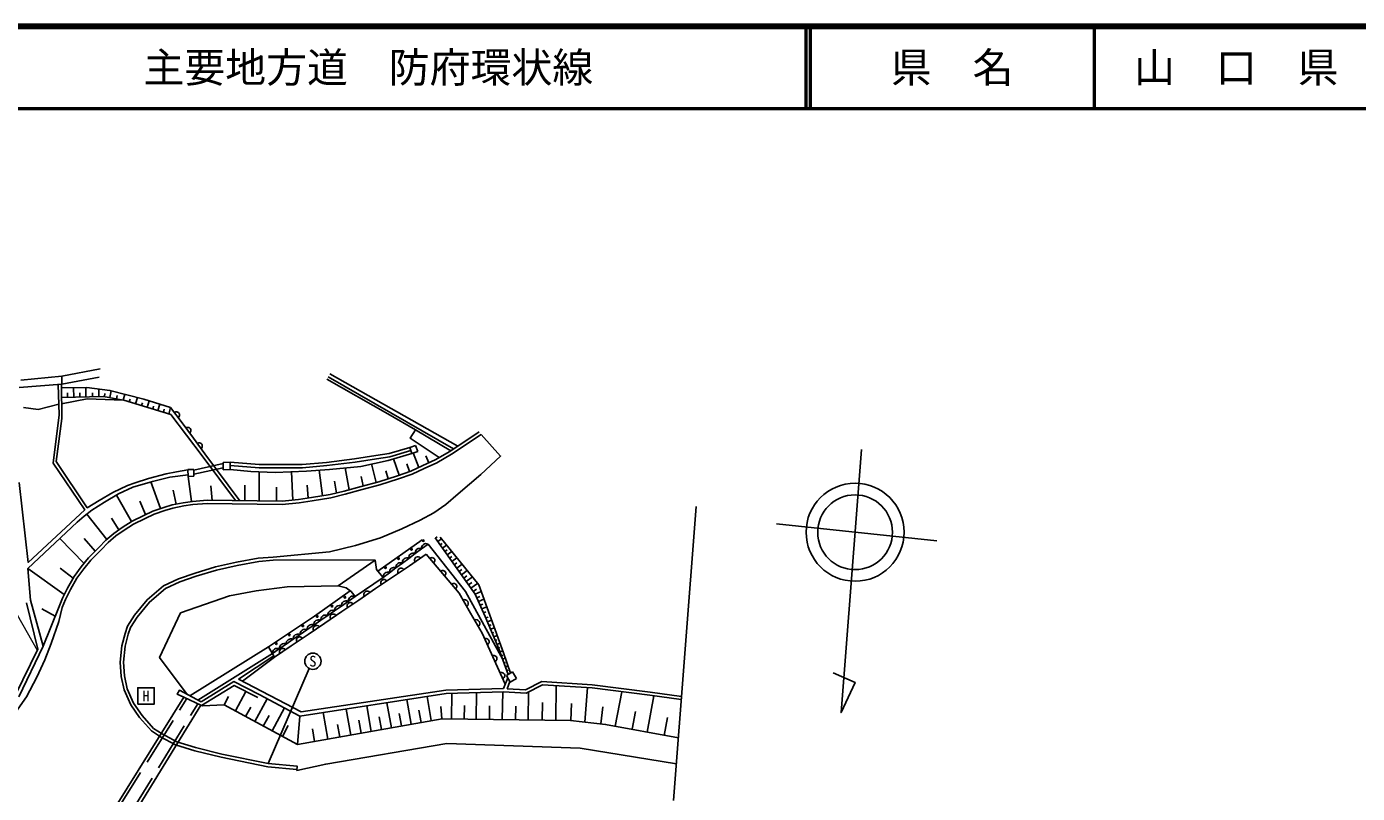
# Model space of a CAD drawing. Units: millimetres, scale not verified. Extents: x 40000 to 680000, y 20000 to 380000.
# Drawn here: x 202452 to 365183, y 286245 to 380000 of the extents above; entities that cross this region are included whole.
import ezdxf
from ezdxf.enums import TextEntityAlignment as Align

# ---------------------------------------------------------------- set-up
doc = ezdxf.new("R2010")
doc.units = ezdxf.units.MM
doc.header["$LTSCALE"] = 1000
doc.linetypes.add('DASHED', pattern=[7.5, 6, -1.5])
for name, color, linetype, lineweight in [('M-BGD', 7, 'Continuous', 25), ('M-BGD-EXST', 7, 'Continuous', 25), ('M-STR-HTXT', 7, 'Continuous', 13), ('M-STR-STR1', 1, 'Continuous', 25), ('M-TTL', 2, 'Continuous', 140), ('M-TTL-LINE', 7, 'Continuous', 50)]:
    doc.layers.add(name, color=color, linetype=linetype, lineweight=lineweight)
doc.layers.add('M-TTL-TXT', color=7, linetype='Continuous')
doc.styles.add('ＭＳ ゴシック', font='')
doc.styles.get('ＭＳ ゴシック').set_extended_font_data('MS Gothic')

msp = doc.modelspace()

# ---------------------------------------------------------------- linework, layer by layer
at = {"layer": 'M-BGD', "linetype": 'DASHED'}
for p, q in [((206769, 337279), (201762, 336777)), ((206775, 336295), (201535, 335878)), ((222892, 325763), (226483, 326578)), ((226488, 326070), (222907, 325294)), ((205272, 270975), (222037, 297834)), ((206780, 270213), (223389, 297206))]:
    msp.add_line(p, q, dxfattribs=at)
at = {"layer": 'M-BGD'}
for p, q in [((211440, 338141), (206769, 337279)), ((206769, 337279), (206775, 336295)), ((211339, 337133), (206775, 336295)), ((254665, 328366), (239332, 337192)), ((255184, 328712), (239529, 337540)), ((208206, 335850), (208234, 334702)), ((209684, 335873), (209712, 334738)), ((211276, 335693), (211298, 334776)), ((212773, 335486), (212619, 334648)), ((207449, 335224), (207462, 334683)), ((208963, 335224), (208975, 334720)), ((210512, 335224), (210523, 334757)), ((212026, 335153), (211992, 334763)), ((213516, 334877), (213445, 334496)), ((214478, 335040), (214264, 334345)), ((215110, 334431), (215013, 334115)), ((216013, 334639), (215779, 333879)), ((216609, 334017), (216499, 333658)), ((217432, 334240), (217188, 333446)), ((218747, 333840), (218502, 333042)), ((217976, 333590), (217867, 333237)), ((219286, 333211), (219171, 332836)), ((220064, 333439), (219849, 332627)), ((220064, 333439), (221454, 331551)), ((223912, 327536), (220084, 332555)), ((221454, 331551), (222843, 329663)), ((222843, 329663), (224233, 327776)), ((250017, 328802), (249301, 328547)), ((250278, 328067), (250017, 328802)), ((228015, 322038), (223912, 327536)), ((228519, 322032), (224233, 327776)), ((247321, 327158), (248020, 325149)), ((249301, 328547), (249562, 327812)), ((249562, 327812), (250278, 328067)), ((249733, 327873), (250424, 326106)), ((251652, 326660), (251279, 327506)), ((222889, 325863), (222169, 325839)), ((222169, 325839), (222197, 324999)), ((222917, 325023), (222889, 325863)), ((227341, 326730), (226481, 326721)), ((226481, 326721), (226491, 325821)), ((226491, 325821), (227351, 325830)), ((227351, 325830), (227341, 326730)), ((230904, 325568), (230900, 322000)), ((234838, 325558), (235007, 322094)), ((238227, 325757), (238625, 322631)), ((241418, 326044), (241897, 323369)), ((244626, 326520), (245177, 324262)), ((246653, 324709), (246366, 325700)), ((248938, 326557), (249272, 325603)), ((218832, 321068), (217649, 324321)), ((222197, 324999), (222917, 325023)), ((222197, 324999), (222633, 321936)), ((225123, 322077), (224971, 323840)), ((229135, 322024), (229137, 323931)), ((236891, 322355), (236755, 323931)), ((240331, 322967), (240108, 324414)), ((243380, 325008), (243621, 323845)), ((213427, 322729), (215261, 319475)), ((220386, 323320), (220723, 321605)), ((233015, 323675), (232993, 321972)), ((216996, 320327), (216277, 321990)), ((284332, 321310), (281561, 285374)), ((209813, 320402), (212264, 317297)), ((212824, 319902), (213738, 318478)), ((294136, 319189), (313752, 317128)), ((206512, 317404), (209487, 314371)), ((210846, 315873), (209510, 317416)), ((252432, 317460), (252648, 317610)), ((252722, 317052), (253185, 317383)), ((245404, 313410), (250810, 317244)), ((249971, 315563), (250755, 316146)), ((250755, 316146), (251540, 316729)), ((251540, 316729), (256112, 310912)), ((253012, 316645), (253256, 316819)), ((253303, 316238), (253814, 316603)), ((253593, 315831), (253861, 316022)), ((253883, 315424), (254444, 315824)), ((247195, 312685), (249260, 314087)), ((247619, 313814), (248403, 314397)), ((248403, 314397), (249187, 314980)), ((249187, 314980), (249971, 315563)), ((249260, 314087), (251324, 315489)), ((251324, 315489), (252662, 313903)), ((254173, 315017), (254466, 315226)), ((254464, 314610), (255073, 315044)), ((254754, 314203), (255071, 314429)), ((255044, 313796), (255702, 314265)), ((202609, 313724), (207056, 310557)), ((206575, 313790), (208149, 312575)), ((245131, 311283), (247195, 312685)), ((246051, 312648), (246835, 313231)), ((246835, 313231), (247619, 313814)), ((252662, 313903), (254001, 312316)), ((255335, 313389), (255676, 313632)), ((255625, 312982), (256332, 313486)), ((255915, 312574), (256281, 312835)), ((256206, 312167), (256961, 312706)), ((243066, 309881), (245131, 311283)), ((254001, 312316), (255339, 310729)), ((256112, 310912), (260676, 302600)), ((256496, 311760), (256886, 312038)), ((256786, 311353), (257590, 311927)), ((257077, 310946), (257455, 311216)), ((257321, 310604), (258035, 310934)), ((240955, 309153), (241799, 309735)), ((241002, 308479), (243066, 309881)), ((241799, 309735), (242644, 310316)), ((255339, 310729), (256746, 308277)), ((257519, 310160), (257863, 310314)), ((257723, 309704), (258379, 309997)), ((257927, 309247), (258239, 309387)), ((205946, 307931), (204331, 308819)), ((204469, 304247), (206421, 309115)), ((238421, 307409), (239266, 307991)), ((238938, 307077), (241002, 308479)), ((239266, 307991), (240110, 308572)), ((240110, 308572), (240955, 309153)), ((256746, 308277), (258154, 305824)), ((258131, 308791), (258724, 309056)), ((258335, 308334), (258616, 308460)), ((258879, 307799), (258616, 307692)), ((235888, 305665), (236732, 306246)), ((236732, 306246), (237577, 306828)), ((236873, 305674), (238938, 307077)), ((237577, 306828), (238421, 307409)), ((259318, 307437), (258810, 307231)), ((259240, 306866), (259003, 306770)), ((259662, 306498), (259197, 306309)), ((233354, 303921), (234199, 304502)), ((234199, 304502), (235043, 305084)), ((234809, 304272), (236873, 305674)), ((235043, 305084), (235888, 305665)), ((258154, 305824), (259099, 303750)), ((259600, 305933), (259391, 305848)), ((260007, 305558), (259585, 305387)), ((259960, 305000), (259778, 304926)), ((260351, 304619), (259972, 304465)), ((232015, 304184), (222417, 298177)), ((223395, 297653), (232510, 303340)), ((228367, 300204), (232663, 303079)), ((232773, 302890), (228861, 299948)), ((232510, 303340), (233354, 303921)), ((234809, 304272), (232773, 302890)), ((259099, 303750), (260044, 301675)), ((260320, 304067), (260166, 304004)), ((260696, 303680), (260339, 303535)), ((260676, 303132), (260509, 303064)), ((261010, 302763), (260663, 302638)), ((260044, 301675), (260989, 299600)), ((260996, 302241), (260827, 302181)), ((260997, 301710), (261323, 301828)), ((261876, 301089), (261119, 300641)), ((261166, 301240), (261324, 301297)), ((262344, 300297), (261876, 301089)), ((228367, 300204), (236039, 296228)), ((260779, 299069), (261289, 300354)), ((261119, 300641), (261587, 299849)), ((261199, 299042), (261546, 299918)), ((261587, 299849), (262344, 300297)), ((227145, 298100), (226595, 297091)), ((229278, 298717), (227981, 296336)), ((230363, 295039), (231878, 297819)), ((230909, 298335), (235876, 295687)), ((251929, 295139), (251434, 298098)), ((254454, 298478), (254411, 295359)), ((257453, 298569), (257407, 295317)), ((260666, 298665), (260619, 295272)), ((263776, 295228), (263824, 298643)), ((267167, 295181), (267226, 299416)), ((270729, 294963), (271019, 299175)), ((275232, 298679), (274442, 294461)), ((279156, 298175), (278324, 293734)), ((229858, 296800), (229234, 295654)), ((232461, 293896), (233985, 296695)), ((242086, 293373), (241514, 296561)), ((244600, 293824), (244039, 296952)), ((247067, 294267), (246517, 297336)), ((249489, 294701), (248948, 297713)), ((250682, 294915), (250415, 296407)), ((253221, 295370), (253087, 296887)), ((255995, 296980), (255972, 295337)), ((259075, 296953), (259051, 295294)), ((262261, 296927), (262237, 295250)), ((265502, 295204), (265533, 297362)), ((268999, 295153), (269068, 297220)), ((272899, 296834), (272660, 294750)), ((276897, 296246), (276491, 294078)), ((231395, 294477), (232098, 295766)), ((234418, 294564), (233749, 293195)), ((235569, 292204), (235876, 295687)), ((238698, 296125), (239282, 292870)), ((240471, 294670), (240747, 293133)), ((243349, 293599), (243065, 295178)), ((245840, 294046), (245562, 295596)), ((248284, 294485), (248011, 296005)), ((280829, 295540), (280417, 293342)), ((237392, 294139), (237671, 292581))]:
    msp.add_line(p, q, dxfattribs=at)
for points in [[(249992, 330715), (246614, 332661), (239178, 336898)], [(201528, 324245), (202660, 314495), (209559, 320899), (205685, 326642), (206422, 332523), (206331, 336260)], [(206702, 336289), (206748, 332072), (206056, 326808), (209863, 321174), (211332, 322052), (213002, 323024), (214785, 323891), (215732, 324228), (217371, 324742), (219507, 325337), (220792, 325578), (222171, 325789)], [(220064, 333439), (216792, 334435), (212639, 335521), (209830, 335875), (206707, 335827)], [(206720, 334665), (211849, 334789), (214263, 334345)], [(257802, 330460), (254207, 328060), (252424, 327011), (250910, 326324), (249429, 325660), (247813, 325074), (245535, 324358), (243375, 323779), (241291, 323200), (239560, 322780), (237306, 322421), (235718, 322165), (233703, 321963), (224531, 322085), (222745, 321952), (221602, 321789), (220253, 321507), (219215, 321196), (217880, 320751), (216769, 320217), (215340, 319525), (214153, 318768), (213113, 318040), (212157, 317204), (211291, 316323), (210014, 315032), (209142, 313938), (208268, 312782), (207451, 311357), (206846, 310131), (206421, 309115)], [(254311, 328130), (249992, 330715), (249348, 329689), (252907, 327295)], [(258025, 330127), (254420, 327721), (252609, 326655), (251075, 325959), (249579, 325288), (247942, 324695), (245647, 323973), (243480, 323393), (241392, 322813), (239638, 322387), (237369, 322026), (235770, 321769), (233720, 321562), (224543, 321685), (222788, 321554), (221671, 321395), (220351, 321119), (219336, 320814), (218031, 320379), (216943, 319857), (215536, 319175), (214375, 318436), (213360, 317725), (212432, 316913), (211576, 316042), (210314, 314766), (209458, 313692), (208602, 312561), (207804, 311169), (207210, 309965), (206804, 308993), (206412, 307281)], [(239475, 315792), (242685, 316562), (245709, 317504), (248353, 318591), (250581, 319641), (252247, 320547), (253714, 321579), (255217, 322883), (258006, 325237), (260415, 327483), (258025, 330127)], [(227341, 326730), (230888, 326470), (233537, 326439), (236156, 326439), (239126, 326715), (242556, 327144), (245175, 327542), (246768, 327787), (249301, 328547)], [(227346, 326329), (230871, 326070), (233535, 326039), (236174, 326039), (239170, 326317), (242611, 326748), (245235, 327147), (246856, 327396), (249435, 328170)], [(249562, 327812), (246662, 326966), (243316, 326233), (239473, 325851), (236662, 325640), (232858, 325468), (229856, 325621), (227351, 325833)], [(304548, 328285), (302050, 296131), (303766, 299813), (301073, 300988)], [(222190, 325200), (219972, 324895), (217861, 324383), (215449, 323678), (213673, 322878), (211966, 321848), (210408, 320873), (209500, 320154), (208646, 319416), (202609, 313724), (202944, 309872), (204469, 304247), (201501, 298038)], [(252413, 317486), (257321, 310604), (258534, 307887), (260201, 303921), (261336, 300769)], [(261621, 300938), (260780, 303450), (257738, 311745), (253029, 317576)], [(235514, 289168), (231941, 289496), (226244, 290665), (223012, 291454), (220661, 292178), (218815, 293166), (217717, 293889), (216276, 295539), (215179, 297080), (214361, 298902), (214018, 300550), (213880, 302304), (214115, 304303), (214485, 305801), (214771, 306699), (215628, 308035), (217184, 309922), (219208, 311631), (221039, 312478), (223077, 313189), (225566, 313936), (228131, 314510), (230776, 314990), (232594, 315144), (239475, 315792)], [(281907, 289863), (270161, 291785), (253836, 292330), (239033, 289833), (235515, 289060), (235550, 289567), (231999, 289892), (226332, 291056), (223118, 291840), (220816, 292549), (219020, 293510), (217982, 294193), (216591, 295787), (215528, 297280), (214744, 299026), (214415, 300607), (214282, 302296), (214509, 304232), (214870, 305693), (215136, 306528), (215952, 307799), (217470, 309640), (219424, 311291), (221189, 312107), (223201, 312809), (225668, 313549), (228210, 314118), (230829, 314593), (232613, 314745), (237281, 314782), (245061, 314763), (240545, 311613), (234322, 311517), (230535, 311016), (227245, 310415), (221289, 308302), (218707, 302880), (222082, 298356)], [(242644, 310316), (246051, 312648), (245404, 313410), (245238, 313609), (245061, 314763)], [(242024, 311013), (237647, 307895), (232015, 304184), (232773, 302891)], [(240545, 311613), (241538, 311388), (242135, 310928), (242644, 310316)], [(201096, 298288), (203840, 303865), (202442, 309532)], [(206412, 307281), (205455, 304554), (204682, 302585), (203703, 300464), (202430, 298038), (201103, 296145), (200222, 294861), (199101, 293676), (197937, 292860), (196675, 292065), (195533, 291554), (193564, 290923), (191410, 290292), (189680, 289890), (187831, 289455), (185612, 289161), (183741, 288976), (180923, 288856), (168091, 288424), (159375, 288108), (150013, 287708), (138433, 287199), (129755, 287115)], [(223777, 297448), (227812, 299913), (230909, 298335)], [(223821, 297005), (227830, 299455), (230728, 297978)], [(235876, 295687), (253747, 298457), (260772, 298669), (263532, 298494), (265545, 299522), (271592, 299139), (278662, 298244), (282512, 297705)], [(261199, 299042), (263448, 298900), (265461, 299928), (271630, 299537), (278715, 298641), (282543, 298105)], [(221671, 298003), (220873, 298374), (221140, 298861), (223777, 297448)], [(236039, 296228), (253712, 298856), (260779, 299069)], [(282151, 293018), (273251, 294684), (268980, 295155), (253248, 295375), (235569, 292204), (226603, 297087), (223950, 296945), (223755, 297036)]]:
    msp.add_lwpolyline(points, dxfattribs=at)
at = {"layer": 'M-BGD', "linetype": 'DASHED'}
for points in [[(206390, 333836), (203856, 333202), (202084, 333425)], [(220084, 332555), (214263, 334345), (209860, 334470), (206729, 333891)]]:
    msp.add_lwpolyline(points, dxfattribs=at)
at = {"layer": 'M-BGD'}
for centre, radius in [((303763, 318177), 5994), ((303763, 318177), 4572), ((249510, 316079), 100), ((250962, 317153), 100), ((247929, 314958), 100), ((246336, 313861), 100), ((239787, 309136), 100), ((241368, 310227), 100), ((237983, 307877), 100), ((236221, 306731), 100), ((232981, 304544), 100), ((234576, 305607), 100)]:
    msp.add_circle(centre, radius, dxfattribs=at)
for centre, radius, start, end in [((220766, 332501), 391, 305.00967, 127.70472), ((222156, 330613), 391, 305.00882, 127.70557), ((223546, 328725), 391, 305.00882, 127.70557), ((250511, 315656), 548, 63.53153, 189.73566), ((251295, 316239), 548, 63.53143, 189.73482), ((248159, 313906), 548, 63.53143, 189.73482), ((248943, 314489), 548, 63.53006, 189.73619), ((249727, 315073), 548, 63.53006, 189.73619), ((250301, 314775), 416, 36.42166, 211.94764), ((252032, 314729), 350, 301.85908, 138.43508), ((246591, 312740), 548, 63.53006, 189.73619), ((247375, 313323), 548, 63.53153, 189.73566), ((248237, 313373), 416, 36.42071, 211.94823), ((253370, 313142), 350, 301.85855, 138.43455), ((244108, 310568), 416, 36.42049, 211.94767), ((246172, 311971), 416, 36.42011, 211.94805), ((254708, 311555), 350, 301.85908, 138.43508), ((240696, 308625), 588, 63.86995, 185.22113), ((241540, 309207), 588, 63.86995, 185.22113), ((242043, 309166), 416, 36.42129, 211.94687), ((242385, 309788), 588, 63.8699, 185.22026), ((255975, 309465), 478, 309.1997, 110.49727), ((239007, 307463), 588, 63.87132, 185.21975), ((239851, 308044), 588, 63.8699, 185.22026), ((239979, 307764), 416, 36.4193, 211.94886), ((236473, 305719), 588, 63.8699, 185.22026), ((237318, 306300), 588, 63.87034, 185.22137), ((237914, 306362), 416, 36.42129, 211.94687), ((238162, 306881), 588, 63.87089, 185.22018), ((257383, 307012), 478, 309.19913, 110.49844), ((233940, 303975), 588, 63.8699, 185.22026), ((234784, 304556), 588, 63.86995, 185.22113), ((235629, 305137), 588, 63.86995, 185.22113), ((235850, 304960), 416, 36.42049, 211.94767), ((258644, 304795), 380, 291.55636, 117.42863), ((233096, 303393), 588, 63.86995, 185.22113), ((233786, 303558), 416, 36.42166, 211.94764), ((259589, 302720), 380, 291.55569, 117.42993), ((260535, 300645), 380, 291.55604, 117.43095)]:
    msp.add_arc(centre, radius, start, end, dxfattribs=at)
at = {"layer": 'M-BGD-EXST'}
msp.add_line((231997, 289892), (237007, 301516), dxfattribs=at)
msp.add_lwpolyline([(216052, 297163), (218052, 297163), (218052, 299163), (216052, 299163)], close=True, dxfattribs=at)
msp.add_circle((237457, 302407), 1000, dxfattribs=at)
at = {"layer": 'M-STR-HTXT'}
msp.add_line((203774, 303730), (188885, 329958), dxfattribs=at)
at = {"layer": 'M-STR-STR1'}
for p, q in [((204913, 271156), (221671, 298003)), ((223755, 297036), (221671, 298003)), ((207138, 270032), (223755, 297036))]:
    msp.add_line(p, q, dxfattribs=at)
at = {"layer": 'M-TTL'}
msp.add_line((680000, 380000), (40000, 380000), dxfattribs=at)
at = {"layer": 'M-TTL-LINE'}
for p, q in [((297750, 380000), (297750, 370000)), ((298250, 380000), (298250, 370000)), ((333000, 380000), (333000, 370000)), ((40000, 370000), (680000, 370000))]:
    msp.add_line(p, q, dxfattribs=at)

# ---------------------------------------------------------------- texts
at = {"layer": 'M-BGD-EXST', "style": 'ＭＳ ゴシック'}
for s, p in [('S', (237457, 302407)), ('H', (217052, 298163))]:
    msp.add_text(s, height=1320, dxfattribs=at).set_placement(p, align=Align.MIDDLE_CENTER)
at = {"layer": 'M-TTL-TXT', "style": 'ＭＳ ゴシック'}
msp.add_text('主要地方道\u3000防府環状線', height=3666, dxfattribs=at).set_placement((216734, 375000), align=Align.MIDDLE_LEFT)
for s, p in [('県\u3000名', (315625, 375000)), ('山\u3000口\u3000県', (350375, 375000))]:
    msp.add_text(s, height=3666, dxfattribs=at).set_placement(p, align=Align.MIDDLE_CENTER)

doc.saveas('drawing.dxf')
